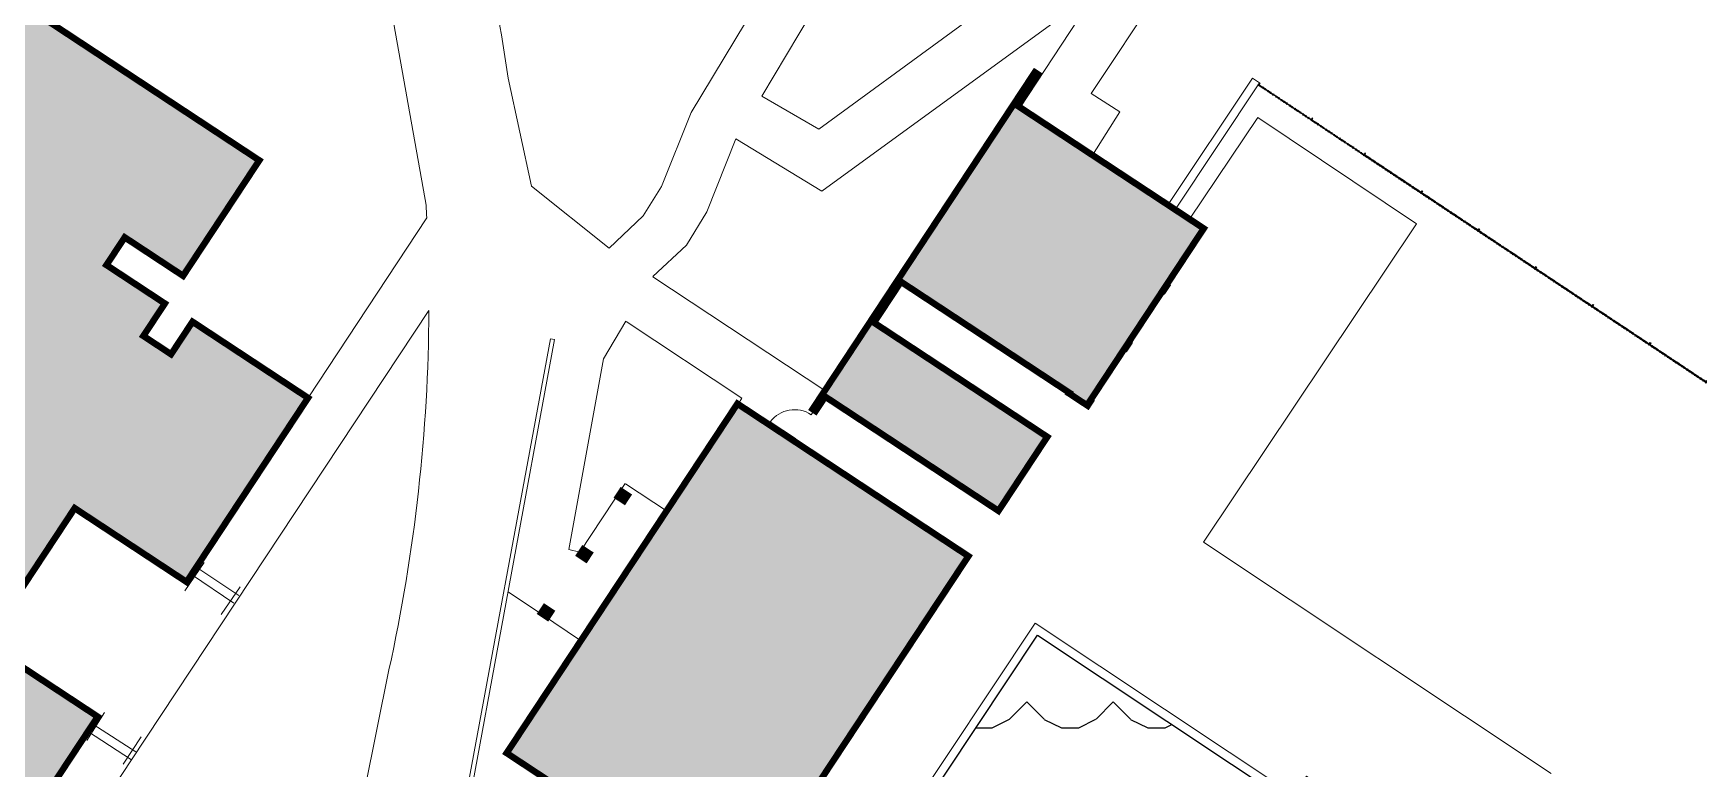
# Model space of a CAD drawing. Header units: feet. Extents: x 6763715 to 6770513, y 1886699 to 1891873.
# Drawn here: x 6766591.1 to 6766783.7, y 1888155.3 to 1888240.4 of the extents above; entities that cross this region are included whole.
import ezdxf

# ---------------------------------------------------------------- set-up
doc = ezdxf.new("R2010")
doc.units = ezdxf.units.FT
doc.header["$LTSCALE"] = 48
doc.header["$MEASUREMENT"] = 0
doc.layers.add('C-BLDG', color=7, linetype='Continuous')
doc.layers.add('L-SITE-POOL', color=150, linetype='Continuous')
for name, color, linetype, lineweight in [('C-BLDG-HTCH', 253, 'Continuous', 0), ('FENCE', 6, 'CLFN', 0), ('L-SITE-WALK', 6, 'Continuous', 0), ('L-SITE-WALL', 32, 'Continuous', 0)]:
    doc.layers.add(name, color=color, linetype=linetype, lineweight=lineweight)
doc.styles.get("Standard").update_dxf_attribs({"font": 'arial.ttf'})
doc.linetypes.add('CLFN', pattern='A,0.25,0.1,["X",Standard,S=0.12,R=0,X=0,Y=-0.09],0.1,0.25', length=0.7)

# ---------------------------------------------------------------- blocks, each defined once
blk = doc.blocks.new('A$C63C72EB0')
at = {"layer": 'FENCE', "lineweight": 25}
for p, q in [((1, 1.500005921998309), (5, 1.500005921998309)), ((1, 0.5000059219983086), (5, 0.5000059219983086)), ((5.5, 1.500005921998309), (9.5, 1.500005921998309)), ((5.5, 0.5000059219983086), (9.5, 0.5000059219983086)), ((10, 1.500005921998309), (14, 1.500005921998309)), ((10, 0.5000059219983086), (14, 0.5000059219983086)), ((14.5, 1.500005921998309), (18.5, 1.500005921998309)), ((14.5, 0.5000059219983086), (18.5, 0.5000059219983086)), ((19, 1.500005921998309), (23, 1.500005921998309)), ((19, 0.5000059219983086), (23, 0.5000059219983086)), ((23.5, 1.500005921998309), (27.5, 1.500005921998309)), ((23.5, 0.5000059219983086), (27.5, 0.5000059219983086)), ((28, 1.500005921998309), (32, 1.500005921998309)), ((28, 0.5000059219983086), (32, 0.5000059219983086)), ((32.5, 1.500005921998309), (36.5, 1.500005921998309)), ((32.5, 0.5000059219983086), (36.5, 0.5000059219983086)), ((37, 1.500005921998309), (41, 1.500005921998309)), ((37, 0.5000059219983086), (41, 0.5000059219983086)), ((41.5, 1.500005921998309), (45.5, 1.500005921998309)), ((41.5, 0.5000059219983086), (45.5, 0.5000059219983086)), ((46, 1.500005921998309), (50, 1.500005921998309)), ((46, 0.5000059219983086), (50, 0.5000059219983086)), ((50.5, 1.500005921998309), (54.5, 1.500005921998309)), ((50.5, 0.5000059219983086), (54.5, 0.5000059219983086)), ((55, 1.500005921998309), (59, 1.500005921998309)), ((55, 0.5000059219983086), (59, 0.5000059219983086)), ((59.5, 1.500005921998309), (63.5, 1.500005921998309)), ((59.5, 0.5000059219983086), (63.5, 0.5000059219983086)), ((64, 1.500005921998309), (68, 1.500005921998309)), ((64, 0.5000059219983086), (68, 0.5000059219983086)), ((68.5, 1.500005921998309), (72.5, 1.500005921998309)), ((68.5, 0.5000059219983086), (72.5, 0.5000059219983086)), ((73, 1.500005921998309), (77, 1.500005921998309)), ((73, 0.5000059219983086), (77, 0.5000059219983086)), ((77.5, 1.500005921998309), (81.5, 1.500005921998309)), ((77.5, 0.5000059219983086), (81.5, 0.5000059219983086)), ((82, 1.500005921998309), (86, 1.500005921998309)), ((82, 0.5000059219983086), (86, 0.5000059219983086)), ((86.5, 1.500005921998309), (90.5, 1.500005921998309)), ((86.5, 0.5000059219983086), (90.5, 0.5000059219983086)), ((91, 1.500005921998309), (95, 1.500005921998309)), ((91, 0.5000059219983086), (95, 0.5000059219983086))]:
    blk.add_line(p, q, dxfattribs=at)
for points in [[(0, 4.000005921998309), (0, 5.921998308622278e-06), (1, 5.921998308622278e-06), (1, 4.000005921998309), (0, 4.000005921998309)], [(5, 2.000005921998309), (5, 5.921998308622278e-06), (5.5, 5.921998308622278e-06), (5.5, 2.000005921998309), (5, 2.000005921998309)], [(9.5, 2.000005921998309), (9.5, 5.921998308622278e-06), (10, 5.921998308622278e-06), (10, 2.000005921998309), (9.5, 2.000005921998309)], [(14, 2.000005921998309), (14, 5.921998308622278e-06), (14.5, 5.921998308622278e-06), (14.5, 2.000005921998309), (14, 2.000005921998309)], [(18.5, 2.000005921998309), (18.5, 5.921998308622278e-06), (19, 5.921998308622278e-06), (19, 2.000005921998309), (18.5, 2.000005921998309)], [(23, 2.000005921998309), (23, 5.921998308622278e-06), (23.5, 5.921998308622278e-06), (23.5, 2.000005921998309), (23, 2.000005921998309)], [(27.5, 2.000005921998309), (27.5, 5.921998308622278e-06), (28, 5.921998308622278e-06), (28, 2.000005921998309), (27.5, 2.000005921998309)], [(32, 2.000005921998309), (32, 5.921998308622278e-06), (32.5, 5.921998308622278e-06), (32.5, 2.000005921998309), (32, 2.000005921998309)], [(36.5, 2.000005921998309), (36.5, 5.921998308622278e-06), (37, 5.921998308622278e-06), (37, 2.000005921998309), (36.5, 2.000005921998309)], [(41, 2.000005921998309), (41, 5.921998308622278e-06), (41.5, 5.921998308622278e-06), (41.5, 2.000005921998309), (41, 2.000005921998309)], [(45.5, 2.000005921998309), (45.5, 5.921998308622278e-06), (46, 5.921998308622278e-06), (46, 2.000005921998309), (45.5, 2.000005921998309)], [(50, 2.000005921998309), (50, 5.921998308622278e-06), (50.5, 5.921998308622278e-06), (50.5, 2.000005921998309), (50, 2.000005921998309)], [(54.5, 2.000005921998309), (54.5, 5.921998308622278e-06), (55, 5.921998308622278e-06), (55, 2.000005921998309), (54.5, 2.000005921998309)], [(59, 2.000005921998309), (59, 5.921998308622278e-06), (59.5, 5.921998308622278e-06), (59.5, 2.000005921998309), (59, 2.000005921998309)], [(63.5, 2.000005921998309), (63.5, 5.921998308622278e-06), (64, 5.921998308622278e-06), (64, 2.000005921998309), (63.5, 2.000005921998309)], [(68, 2.000005921998309), (68, 5.921998308622278e-06), (68.5, 5.921998308622278e-06), (68.5, 2.000005921998309), (68, 2.000005921998309)], [(72.5, 2.000005921998309), (72.5, 5.921998308622278e-06), (73, 5.921998308622278e-06), (73, 2.000005921998309), (72.5, 2.000005921998309)], [(77, 2.000005921998309), (77, 5.921998308622278e-06), (77.5, 5.921998308622278e-06), (77.5, 2.000005921998309), (77, 2.000005921998309)], [(81.5, 2.000005921998309), (81.5, 5.921998308622278e-06), (82, 5.921998308622278e-06), (82, 2.000005921998309), (81.5, 2.000005921998309)], [(86, 2.000005921998309), (86, 5.921998308622278e-06), (86.5, 5.921998308622278e-06), (86.5, 2.000005921998309), (86, 2.000005921998309)], [(90.5, 2.000005921998309), (90.5, 5.921998308622278e-06), (91, 5.921998308622278e-06), (91, 2.000005921998309), (90.5, 2.000005921998309)]]:
    blk.add_lwpolyline(points, dxfattribs=at)

msp = doc.modelspace()

# ---------------------------------------------------------------- hatches: boundary and pattern name
at = {"layer": 'C-BLDG-HTCH'}
h = msp.add_hatch(color=256, dxfattribs=at)
h.paths.add_polyline_path([(6766739.27329427, 1888592.640825545), (6766789.671046874, 1888559.215200129), (6766778.310568171, 1888542.086348003), (6766771.52592255, 1888546.586172127), (6766769.159174498, 1888543.017688918), (6766775.892449213, 1888538.551935845), (6766773.569732694, 1888535.049841537), (6766776.57903506, 1888533.053962584), (6766779.13072861, 1888536.901298833), (6766797.228696441, 1888524.898067294), (6766758.477211369, 1888466.470207431), (6766740.410533086, 1888478.452686603), (6766743.23010009, 1888482.703911185), (6766740.784083324, 1888484.326198609), (6766738.068180347, 1888480.231274289), (6766730.881661903, 1888484.997635111), (6766729.071641356, 1888482.268562229), (6766735.14820426, 1888478.238364354), (6766723.160557375, 1888460.163894407), (6766673.434706643, 1888493.143890026), (6766684.634937286, 1888510.031126874), (6766691.105728832, 1888505.739462203), (6766693.625698809, 1888509.538966982), (6766689.957841177, 1888511.971623777), (6766692.989007347, 1888516.541888681), (6766708.299488323, 1888519.197024908), (6766725.538284007, 1888507.763627634), (6766730.526660931, 1888515.284892621), (6766724.227777557, 1888519.46254153), (6766734.841611166, 1888535.465633583), (6766741.333123122, 1888531.160226379), (6766746.230176585, 1888538.543797691), (6766728.728086609, 1888550.151821331), (6766725.754014472, 1888565.519950338), (6766728.602060968, 1888569.814115092), (6766731.55055395, 1888567.858567137), (6766733.747272789, 1888571.170687436), (6766727.695559633, 1888575.184404051)])
h.paths.add_polyline_path([(6766682.506515428, 1888659.441791367), (6766643.883518335, 1888601.048471366), (6766661.430087851, 1888589.442672903), (6766664.118761957, 1888593.507624338), (6766667.176338905, 1888591.48525627), (6766663.996771549, 1888586.678133357), (6766670.817736873, 1888582.166553539), (6766668.858863564, 1888579.204973019), (6766662.174297454, 1888583.626334527), (6766650.545389364, 1888566.044826036), (6766700.837032096, 1888532.780507939), (6766712.65086584, 1888550.641601749), (6766706.166525056, 1888554.93052855), (6766708.060996071, 1888557.794740565), (6766711.827373617, 1888555.303551692), (6766714.696354688, 1888559.641105546), (6766711.37384347, 1888575.799384653), (6766693.975972862, 1888587.306829439), (6766698.58529053, 1888594.275562625), (6766705.460820442, 1888589.727892242), (6766716.175147936, 1888605.926665022), (6766709.175935028, 1888610.556142841), (6766714.586748444, 1888618.736641071), (6766732.597349708, 1888606.823918856), (6766747.423081443, 1888609.575147845), (6766750.263637347, 1888613.869726266), (6766746.750971654, 1888616.193102927), (6766749.150872626, 1888619.821464164), (6766756.472499271, 1888614.978732758), (6766767.791728605, 1888632.092044267), (6766716.419011222, 1888666.071415781), (6766704.640992546, 1888648.264470037), (6766711.791795524, 1888643.534726243), (6766709.463200562, 1888640.014171104), (6766702.198049613, 1888644.819547883), (6766700.070375537, 1888641.602760928), (6766696.530464299, 1888643.944158563), (6766699.393287126, 1888648.272401889)])
h.paths.add_polyline_path([(6766426.858042021, 1888496.297882834), (6766388.141373709, 1888437.748352795), (6766405.210150261, 1888426.461393531), (6766408.05400675, 1888430.762033754), (6766411.305323079, 1888428.612056874), (6766408.375484907, 1888424.181390306), (6766415.762465829, 1888419.296649299), (6766413.788179846, 1888416.311022649), (6766406.729834874, 1888420.978448686), (6766395.148587161, 1888403.464632532), (6766446.130752903, 1888369.751986165), (6766457.754867205, 1888387.330627593), (6766451.083031193, 1888391.742469358), (6766453.42329845, 1888395.281553534), (6766456.625854896, 1888393.163819785), (6766459.586755813, 1888397.641461192), (6766456.337001244, 1888412.495336518), (6766438.616495808, 1888424.213260316), (6766443.549881073, 1888431.673803832), (6766450.410743829, 1888427.136965578), (6766460.97847628, 1888443.11808677), (6766454.032119321, 1888447.711459222), (6766459.460396253, 1888455.920405832), (6766477.436350847, 1888444.033562825), (6766492.663823803, 1888447.080291018), (6766495.33565481, 1888451.120784596), (6766491.762654806, 1888453.483479155), (6766493.817703929, 1888456.591240382), (6766500.538017973, 1888452.147341862), (6766512.34509185, 1888470.002665078), (6766461.767849196, 1888503.447550575), (6766449.697114736, 1888485.19350495), (6766456.178702662, 1888480.907467305), (6766454.156020917, 1888477.848653856), (6766447.524207462, 1888482.234030163), (6766445.491896266, 1888479.160654518), (6766442.00495416, 1888481.466442128), (6766444.220411304, 1888484.81678141)])
h.paths.add_polyline_path([(6766417.542850256, 1888330.310393091), (6766468.385378961, 1888296.720085776), (6766479.939476443, 1888314.208450126), (6766473.444671268, 1888318.499395272), (6766475.874548063, 1888322.177274116), (6766484.458776117, 1888316.505902809), (6766503.032213502, 1888304.234926415), (6766541.08641828, 1888361.834042158), (6766523.815921244, 1888373.244200497), (6766521.46857707, 1888369.691243618), (6766518.537245529, 1888371.627896454), (6766521.197537625, 1888375.654533543), (6766513.825578457, 1888380.52499102), (6766515.24637894, 1888382.675524759), (6766522.545999905, 1888377.85285921), (6766535.392451198, 1888397.297339502), (6766483.820287267, 1888431.369697415), (6766471.790899536, 1888413.161930356), (6766479.22752252, 1888408.248751216), (6766477.315282063, 1888405.354370423), (6766473.189020064, 1888408.080482052), (6766470.300941685, 1888403.709066025), (6766473.375633196, 1888388.00445549), (6766490.815677335, 1888376.482281887), (6766485.830763357, 1888368.937080541), (6766479.133581758, 1888373.361730411), (6766468.349882632, 1888357.039446508), (6766475.421261648, 1888352.367574349), (6766470.496251896, 1888344.913044461), (6766452.76671283, 1888356.626479667), (6766437.140909039, 1888353.334564162), (6766434.406534761, 1888349.195795752), (6766438.135007709, 1888346.732492777), (6766435.3288047, 1888342.485003887), (6766428.546636373, 1888346.96580223)])
h.paths.add_polyline_path([(6766688.596668099, 1888326.29142069), (6766747.022085769, 1888287.410680816), (6766760.66425623, 1888307.910535236), (6766780.982517664, 1888294.389210632), (6766815.275965899, 1888345.921384218), (6766798.42972046, 1888357.132163924), (6766793.791684026, 1888350.162666509), (6766790.31221183, 1888352.478173333), (6766792.602766355, 1888355.920150139), (6766787.774436789, 1888359.133289785), (6766772.399232982, 1888355.991220382), (6766760.610190863, 1888338.276029988), (6766753.789817432, 1888342.814827927), (6766758.391186353, 1888349.729225699), (6766741.703260084, 1888360.834647728), (6766737.118964621, 1888353.945905952), (6766729.899672628, 1888358.750174799), (6766741.622212269, 1888376.36543307), (6766738.593534124, 1888391.684597495), (6766734.385522203, 1888394.484930354), (6766732.000437458, 1888390.900904621), (6766728.789054925, 1888393.038004088), (6766733.671160994, 1888400.374260736), (6766715.753033351, 1888412.298352814), (6766681.879034226, 1888361.396478171), (6766699.666332971, 1888349.559449644), (6766704.548153693, 1888356.895277501), (6766707.257469614, 1888355.092291545), (6766702.548682151, 1888348.016477785), (6766706.04077986, 1888345.692568981), (6766703.632993915, 1888342.07443054), (6766700.491242272, 1888344.165192287)])
h.paths.add_polyline_path([(6766823.43878538, 1888441.097102734), (6766882.406807646, 1888402.337334022), (6766870.724331159, 1888384.563942786), (6766866.305410149, 1888387.468506134), (6766864.253071372, 1888384.346135633), (6766867.944912417, 1888381.919483024), (6766863.432322038, 1888375.054154908), (6766866.304700563, 1888373.166136231), (6766870.578773061, 1888379.668589945), (6766888.610941932, 1888367.816018532), (6766855.28126123, 1888317.109179482), (6766838.020633088, 1888328.454616024), (6766842.346504038, 1888335.035874451), (6766839.51272917, 1888336.898518883), (6766837.065602176, 1888333.17552868), (6766831.464344244, 1888336.857243846), (6766828.893881802, 1888352.291870737), (6766840.390513834, 1888369.782523443), (6766832.642093718, 1888374.875571507), (6766828.241499996, 1888368.180631957), (6766812.219649989, 1888378.711817789), (6766816.902860278, 1888385.836722241), (6766809.370620655, 1888390.787674542), (6766797.740992593, 1888373.094685413), (6766782.700152012, 1888369.840285685), (6766777.846207688, 1888373.030790505), (6766780.287209869, 1888376.744462584), (6766777.915081525, 1888378.303666069), (6766773.228371343, 1888371.173436976), (6766754.960054562, 1888383.181228757), (6766788.368482918, 1888434.007872271), (6766806.317587363, 1888422.209899229), (6766801.722224453, 1888415.218643311), (6766805.069028647, 1888413.018783937), (6766809.689765804, 1888420.048643517), (6766813.093809905, 1888417.811160265), (6766815.061451208, 1888420.804674414), (6766811.597238639, 1888423.081706485)])
h.paths.add_polyline_path([(6766458.567994799, 1888248.319456843), (6766420.446158171, 1888190.90820432), (6766437.577624229, 1888179.532682598), (6766440.330244536, 1888183.678111922), (6766444.006092194, 1888181.237300101), (6766441.612054089, 1888177.631893375), (6766448.549356298, 1888173.025432277), (6766445.796328273, 1888168.879388926), (6766439.018672533, 1888173.379842644), (6766427.431429604, 1888155.929525746), (6766477.957424665, 1888122.379591813), (6766489.765505435, 1888140.162489143), (6766482.815480633, 1888144.777398216), (6766484.806136183, 1888147.775313287), (6766488.390101159, 1888145.395512789), (6766491.739591954, 1888150.439825414), (6766488.448848639, 1888164.431153715), (6766470.71021022, 1888176.209845976), (6766475.803391983, 1888183.880146523), (6766482.017937787, 1888179.753605308), (6766492.803112553, 1888195.996012462), (6766486.645646501, 1888200.084651962), (6766491.875855038, 1888207.961313989), (6766509.14989767, 1888196.49111952), (6766531.360279685, 1888201.720692033), (6766545.055927902, 1888222.346254386), (6766492.073440349, 1888257.527332067), (6766480.072491379, 1888239.453976403), (6766488.812447825, 1888233.650528872), (6766486.686265913, 1888230.448511932), (6766479.39020125, 1888235.293196082), (6766476.429773858, 1888230.834810556), (6766473.734278322, 1888232.624655508), (6766476.326060966, 1888236.527864299)])
h.paths.add_polyline_path([(6766566.627844334, 1888259.054262434), (6766617.272447629, 1888225.654133672), (6766608.46362246, 1888212.297315221), (6766601.715646474, 1888216.747607101), (6766599.605198775, 1888213.547536015), (6766606.353174763, 1888209.097244133), (6766603.875692685, 1888205.340638943), (6766607.075763774, 1888203.230191247), (6766609.553245852, 1888206.986796436), (6766622.910064304, 1888198.177971269), (6766608.870999193, 1888176.890541859), (6766595.931581317, 1888185.42409124), (6766585.654618622, 1888169.841136381), (6766598.594036498, 1888161.307587), (6766584.554971384, 1888140.020157591), (6766571.198152935, 1888148.828982759), (6766573.675635014, 1888152.585587948), (6766570.475563926, 1888154.696035646), (6766567.998081845, 1888150.939430457), (6766561.25010586, 1888155.389722337), (6766559.139658161, 1888152.18965125), (6766565.887634153, 1888147.739359369), (6766557.078808982, 1888134.382540916), (6766506.434205685, 1888167.782669677), (6766515.243030852, 1888181.13948813), (6766521.991006841, 1888176.689196249), (6766524.101454537, 1888179.889267336), (6766520.553549637, 1888182.229111522), (6766523.306307504, 1888186.403117288), (6766538.545187492, 1888189.529862672), (6766556.35427876, 1888177.784762446), (6766561.309242916, 1888185.297972826), (6766557.552637726, 1888187.775454905), (6766568.380151996, 1888204.193210919), (6766572.136757186, 1888201.715728839), (6766577.091721342, 1888209.228939218), (6766559.282630072, 1888220.974039442), (6766556.155884688, 1888236.21291943), (6766558.908642554, 1888240.386925199), (6766562.456547456, 1888238.047081013), (6766564.566995151, 1888241.2471521), (6766557.819019163, 1888245.697443982)])
h = msp.add_hatch(color=256, dxfattribs=at)
h.paths.add_polyline_path([(6766672.550089236, 1888197.504337306), (6766699.255254284, 1888179.873847811), (6766672.579956377, 1888139.468376736), (6766645.874791332, 1888157.098866232)])
h.paths.add_polyline_path([(6766650.281584166, 1888173.917313813), (6766650.981377718, 1888173.455316937), (6766650.56816312, 1888172.829414631), (6766649.868369568, 1888173.291411508)], flags=17)
h.paths.add_polyline_path([(6766654.72364109, 1888180.645763601), (6766655.423434639, 1888180.183766725), (6766655.010220044, 1888179.557864418), (6766654.310426493, 1888180.019861295)], flags=17)
h.paths.add_polyline_path([(6766659.157089377, 1888187.361173756), (6766659.856882927, 1888186.899176879), (6766659.443668329, 1888186.273274575), (6766658.743874778, 1888186.735271449)], flags=17)
h.paths.add_polyline_path([(6766706.932702491, 1888235.843274415), (6766681.244137959, 1888196.883353598), (6766681.591994395, 1888196.653991416), (6766682.692932876, 1888198.323702308), (6766702.729463579, 1888185.112440547), (6766708.37177329, 1888193.669708869), (6766688.335242586, 1888206.88097063), (6766691.454568279, 1888211.611818157), (6766710.934528686, 1888198.76753589), (6766710.888656249, 1888198.697964602), (6766713.045366151, 1888197.275919066), (6766713.366473209, 1888197.762918076), (6766713.296901923, 1888197.808790514), (6766717.379548784, 1888204.000635072), (6766717.449120073, 1888203.954762635), (6766717.770227227, 1888204.441761782), (6766717.700655934, 1888204.487634222), (6766721.783302797, 1888210.679478781), (6766721.852874183, 1888210.63360648), (6766722.17398026, 1888211.120606138), (6766722.104409945, 1888211.166477931), (6766726.462291243, 1888217.775749932), (6766704.89519223, 1888231.996205314), (6766707.280558929, 1888235.613912232)])
at = {"layer": 'L-SITE-POOL'}
h = msp.add_hatch(dxfattribs=at)
h.set_pattern_fill('SITEWORK_WATER', color=256, scale=10, angle=6.361109362927034e-15, style=0, pattern_type=2)
h.set_pattern_definition([(0, (-8.731149137020111e-11, 0), (0, 9.999999999999996), [1.999999999999999, -7.999999999999997]), (44.99999999999999, (4.000000000145519, 1.000000000465661), (8.881784197001252e-16, 10.00000000019024), [2.828427125, -11.3137085]), (135, (8.00000000014552, 1), (-10.00000000019024, 8.881784197001252e-16), [2.828427124999999, -11.3137085]), (26.5650512, (2.000000000145519, 0), (9.999999997764869, 8.472780699264604e-09), [2.236, -20.12467977000001]), (333.4349488, (8.00000000014552, 1), (9.99999999776487, -8.472786916513542e-09), [2.235999999999994, -20.12467976999995])])
h.paths.add_polyline_path([(6766742.443137037, 1888150.481149696), (6766738.608111048, 1888153.031646395), (6766737.145506632, 1888150.832417532), (6766707.236165347, 1888170.723569761), (6766693.124651191, 1888149.504948478), (6766726.868947467, 1888127.063192802)])

# ---------------------------------------------------------------- linework, layer by layer
at = {"layer": 'C-BLDG', "const_width": 0.75}
msp.add_lwpolyline([(6766566.627844334, 1888259.054262434), (6766617.272447629, 1888225.654133672), (6766608.46362246, 1888212.297315221), (6766601.715646474, 1888216.747607101), (6766599.605198775, 1888213.547536015), (6766606.353174763, 1888209.097244133), (6766603.875692685, 1888205.340638943), (6766607.075763774, 1888203.230191247), (6766609.553245852, 1888206.986796436), (6766622.910064304, 1888198.177971269), (6766608.870999193, 1888176.890541859), (6766595.931581317, 1888185.42409124), (6766585.654618622, 1888169.841136381), (6766598.594036498, 1888161.307587), (6766584.554971384, 1888140.020157591)], dxfattribs=at)
for points in [[(6766706.932702491, 1888235.843274415), (6766681.244137959, 1888196.883353598), (6766681.591994395, 1888196.653991416), (6766682.692932876, 1888198.323702308), (6766702.729463579, 1888185.112440547), (6766708.37177329, 1888193.669708869), (6766688.335242586, 1888206.88097063), (6766691.454568279, 1888211.611818157), (6766710.934528686, 1888198.76753589), (6766710.888656249, 1888198.697964602), (6766713.045366151, 1888197.275919066), (6766713.366473209, 1888197.762918076), (6766713.296901923, 1888197.808790514), (6766717.379548784, 1888204.000635072), (6766717.449120073, 1888203.954762635), (6766717.770227227, 1888204.441761782), (6766717.700655934, 1888204.487634222), (6766721.783302797, 1888210.679478781), (6766721.852874183, 1888210.63360648), (6766722.17398026, 1888211.120606138), (6766722.104409945, 1888211.166477931), (6766726.462291243, 1888217.775749932), (6766704.89519223, 1888231.996205314), (6766707.280558929, 1888235.613912232)], [(6766672.550089236, 1888197.504337306), (6766699.255254284, 1888179.873847811), (6766672.579956377, 1888139.468376736), (6766645.874791332, 1888157.098866232)], [(6766659.157089377, 1888187.361173756), (6766659.856882927, 1888186.899176879), (6766659.443668329, 1888186.273274575), (6766658.743874778, 1888186.735271449)], [(6766654.72364109, 1888180.645763601), (6766655.423434639, 1888180.183766725), (6766655.010220044, 1888179.557864418), (6766654.310426493, 1888180.019861295)], [(6766650.281584166, 1888173.917313813), (6766650.981377718, 1888173.455316937), (6766650.56816312, 1888172.829414631), (6766649.868369568, 1888173.291411508)]]:
    msp.add_lwpolyline(points, close=True, dxfattribs=at)
at = {"layer": 'FENCE'}
for p, q in [((6766733.227073392, 1888234.059482928), (6766732.822928284, 1888234.328260968)), ((6766733.273220879, 1888234.128872079), (6766732.869075769, 1888234.397650118)), ((6766733.539324569, 1888233.851819252), (6766733.261767969, 1888234.036409186)), ((6766733.585472055, 1888233.921208403), (6766733.307915453, 1888234.105798336)), ((6766733.851575745, 1888233.644155574), (6766733.574019145, 1888233.82874551)), ((6766733.89772323, 1888233.713544726), (6766733.62016663, 1888233.898134661)), ((6766734.163826925, 1888233.436491899), (6766733.88627032, 1888233.621081834)), ((6766734.209974406, 1888233.50588105), (6766733.932417804, 1888233.690470985)), ((6766734.476078101, 1888233.228828223), (6766734.1985215, 1888233.413418156)), ((6766734.522225586, 1888233.298217373), (6766734.244668984, 1888233.482807308)), ((6766734.788329278, 1888233.021164546), (6766734.510772676, 1888233.205754481)), ((6766734.834476762, 1888233.090553696), (6766734.556920161, 1888233.275143631)), ((6766735.100580456, 1888232.813500869), (6766734.823023853, 1888232.998090805)), ((6766735.146727939, 1888232.88289002), (6766734.869171336, 1888233.067479955)), ((6766735.412831631, 1888232.605837194), (6766735.13527503, 1888232.790427128)), ((6766735.458979117, 1888232.675226343), (6766735.181422513, 1888232.859816278)), ((6766735.725082808, 1888232.398173517), (6766735.447526206, 1888232.582763452)), ((6766735.771230293, 1888232.467562667), (6766735.493673691, 1888232.652152602)), ((6766736.037333985, 1888232.19050984), (6766735.759777383, 1888232.375099776)), ((6766736.08348147, 1888232.259898991), (6766735.805924867, 1888232.444488926)), ((6766736.349585164, 1888231.982846164), (6766736.07202856, 1888232.167436099)), ((6766736.395732647, 1888232.052235315), (6766736.118176045, 1888232.236825249)), ((6766736.661836339, 1888231.775182488), (6766736.384279739, 1888231.959772421)), ((6766736.707983823, 1888231.844571638), (6766736.430427222, 1888232.029161572)), ((6766736.974087516, 1888231.567518811), (6766736.696530914, 1888231.752108747)), ((6766737.020235, 1888231.636907962), (6766736.742678398, 1888231.821497896)), ((6766737.286338695, 1888231.359855135), (6766737.008782092, 1888231.544445069)), ((6766737.332486177, 1888231.429244286), (6766737.054929574, 1888231.61383422)), ((6766737.598589871, 1888231.152191459), (6766737.321033267, 1888231.336781393)), ((6766737.644737355, 1888231.221580608), (6766737.367180752, 1888231.406170543)), ((6766737.910841045, 1888230.944527782), (6766737.633284444, 1888231.129117717)), ((6766737.956988533, 1888231.013916932), (6766737.67943193, 1888231.198506867)), ((6766738.223092223, 1888230.736864106), (6766737.945535621, 1888230.921454041)), ((6766738.269239709, 1888230.806253257), (6766737.991683107, 1888230.99084319)), ((6766738.535343402, 1888230.52920043), (6766738.257786799, 1888230.713790363)), ((6766738.581490886, 1888230.59858958), (6766738.303934282, 1888230.783179515)), ((6766738.847594579, 1888230.321536752), (6766738.570037974, 1888230.506126687)), ((6766738.89374206, 1888230.390925903), (6766738.616185458, 1888230.575515839)), ((6766739.321128836, 1888230.006611229), (6766738.916983728, 1888230.27538927)), ((6766739.36727632, 1888230.076000381), (6766738.963131213, 1888230.34477842)), ((6766739.633380013, 1888229.798947553), (6766739.355823413, 1888229.983537489)), ((6766739.679527496, 1888229.868336704), (6766739.401970894, 1888230.05292664)), ((6766739.945631189, 1888229.591283877), (6766739.668074587, 1888229.775873812)), ((6766739.991778674, 1888229.660673028), (6766739.714222074, 1888229.845262962)), ((6766740.257882368, 1888229.3836202), (6766739.980325764, 1888229.568210135)), ((6766740.30402985, 1888229.453009351), (6766740.026473248, 1888229.637599287)), ((6766740.570133545, 1888229.175956524), (6766740.292576943, 1888229.360546459)), ((6766740.616281029, 1888229.245345675), (6766740.338724425, 1888229.42993561)), ((6766740.882384722, 1888228.968292848), (6766740.604828117, 1888229.152882782)), ((6766740.928532206, 1888229.037681998), (6766740.650975602, 1888229.222271933)), ((6766741.1946359, 1888228.760629171), (6766740.917079297, 1888228.945219106)), ((6766741.240783382, 1888228.830018322), (6766740.96322678, 1888229.014608257)), ((6766741.506887075, 1888228.552965495), (6766741.229330475, 1888228.73755543)), ((6766741.55303456, 1888228.622354645), (6766741.275477958, 1888228.806944581)), ((6766741.819138253, 1888228.345301819), (6766741.54158165, 1888228.529891754)), ((6766741.865285737, 1888228.41469097), (6766741.587729135, 1888228.599280904)), ((6766742.131389429, 1888228.137638142), (6766741.853832827, 1888228.322228077)), ((6766742.177536913, 1888228.207027293), (6766741.899980311, 1888228.391617228)), ((6766742.443640606, 1888227.929974466), (6766742.166084004, 1888228.114564401)), ((6766742.48978809, 1888227.999363616), (6766742.212231489, 1888228.183953552)), ((6766742.755891781, 1888227.72231079), (6766742.478335181, 1888227.906900724)), ((6766742.802039267, 1888227.791699941), (6766742.524482665, 1888227.976289875)), ((6766743.068142962, 1888227.514647113), (6766742.790586357, 1888227.699237048)), ((6766743.114290444, 1888227.584036263), (6766742.836733842, 1888227.768626198)), ((6766743.380394139, 1888227.306983436), (6766743.102837536, 1888227.491573371)), ((6766743.426541623, 1888227.376372586), (6766743.148985019, 1888227.560962522)), ((6766743.692645313, 1888227.099319761), (6766743.415088714, 1888227.283909695)), ((6766743.738792798, 1888227.168708911), (6766743.461236196, 1888227.353298845)), ((6766744.004896492, 1888226.891656084), (6766743.72733989, 1888227.076246018)), ((6766744.051043976, 1888226.961045235), (6766743.773487372, 1888227.145635169)), ((6766744.317147667, 1888226.683992407), (6766744.039591065, 1888226.868582343)), ((6766744.363295151, 1888226.753381558), (6766744.085738549, 1888226.937971494)), ((6766744.629398843, 1888226.47632873), (6766744.351842241, 1888226.660918666)), ((6766744.675546328, 1888226.545717881), (6766744.397989726, 1888226.730307817)), ((6766744.94165002, 1888226.268665055), (6766744.664093418, 1888226.453254989)), ((6766744.987797506, 1888226.338054205), (6766744.710240904, 1888226.52264414))]:
    msp.add_line(p, q, dxfattribs=at)
for points in [[(6766732.984444478, 1888234.571122994), (6766732.799854541, 1888234.293566393), (6766732.730465394, 1888234.339713876), (6766732.915055328, 1888234.617270477), (6766732.984444478, 1888234.571122994)], [(6766733.330989193, 1888234.140492913), (6766733.238694226, 1888234.001714611), (6766733.203999651, 1888234.024788353), (6766733.296294618, 1888234.163566654), (6766733.330989193, 1888234.140492913)], [(6766733.64324037, 1888233.932829236), (6766733.550945403, 1888233.794050936), (6766733.516250828, 1888233.817124677), (6766733.608545795, 1888233.955902976), (6766733.64324037, 1888233.932829236)], [(6766733.955491547, 1888233.725165559), (6766733.86319658, 1888233.586387258), (6766733.828502004, 1888233.609461), (6766733.920796973, 1888233.748239302), (6766733.955491547, 1888233.725165559)], [(6766734.267742725, 1888233.517501883), (6766734.175447758, 1888233.378723582), (6766734.140753182, 1888233.401797324), (6766734.233048149, 1888233.540575625), (6766734.267742725, 1888233.517501883)], [(6766734.579993901, 1888233.309838206), (6766734.487698933, 1888233.171059906), (6766734.45300436, 1888233.194133647), (6766734.545299326, 1888233.332911947), (6766734.579993901, 1888233.309838206)], [(6766734.892245078, 1888233.10217453), (6766734.799950112, 1888232.963396229), (6766734.765255537, 1888232.986469971), (6766734.857550503, 1888233.125248272), (6766734.892245078, 1888233.10217453)], [(6766735.204496254, 1888232.894510854), (6766735.112201288, 1888232.755732554), (6766735.077506715, 1888232.778806294), (6766735.16980168, 1888232.917584595), (6766735.204496254, 1888232.894510854)], [(6766735.516747432, 1888232.686847178), (6766735.424452466, 1888232.548068878), (6766735.38975789, 1888232.571142619), (6766735.482052857, 1888232.709920919), (6766735.516747432, 1888232.686847178)], [(6766735.828998609, 1888232.479183501), (6766735.736703643, 1888232.3404052), (6766735.702009067, 1888232.363478942), (6766735.794304034, 1888232.502257243), (6766735.828998609, 1888232.479183501)], [(6766736.141249785, 1888232.271519824), (6766736.048954818, 1888232.132741525), (6766736.014260244, 1888232.155815265), (6766736.10655521, 1888232.294593566), (6766736.141249785, 1888232.271519824)], [(6766736.453500964, 1888232.063856148), (6766736.361205996, 1888231.925077847), (6766736.326511421, 1888231.94815159), (6766736.418806389, 1888232.086929889), (6766736.453500964, 1888232.063856148)], [(6766736.765752141, 1888231.856192471), (6766736.673457173, 1888231.71741417), (6766736.638762598, 1888231.740487912), (6766736.731057564, 1888231.879266213), (6766736.765752141, 1888231.856192471)], [(6766737.078003314, 1888231.648528796), (6766736.98570835, 1888231.509750495), (6766736.951013775, 1888231.532824236), (6766737.04330874, 1888231.671602537), (6766737.078003314, 1888231.648528796)], [(6766737.390254492, 1888231.440865119), (6766737.297959526, 1888231.302086818), (6766737.263264951, 1888231.32516056), (6766737.355559917, 1888231.46393886), (6766737.390254492, 1888231.440865119)], [(6766737.702505669, 1888231.233201443), (6766737.610210704, 1888231.094423142), (6766737.575516129, 1888231.117496883), (6766737.667811094, 1888231.256275184), (6766737.702505669, 1888231.233201443)], [(6766738.014756847, 1888231.025537767), (6766737.922461879, 1888230.886759466), (6766737.887767306, 1888230.909833207), (6766737.980062273, 1888231.048611508), (6766738.014756847, 1888231.025537767)], [(6766738.327008024, 1888230.817874089), (6766738.234713057, 1888230.679095788), (6766738.200018482, 1888230.702169531), (6766738.29231345, 1888230.840947831), (6766738.327008024, 1888230.817874089)], [(6766738.639259201, 1888230.610210414), (6766738.546964233, 1888230.471432113), (6766738.512269661, 1888230.494505854), (6766738.604564627, 1888230.633284154), (6766738.639259201, 1888230.610210414)], [(6766739.078499921, 1888230.518251296), (6766738.893909985, 1888230.240694694), (6766738.824520838, 1888230.286842177), (6766739.009110772, 1888230.564398779), (6766739.078499921, 1888230.518251296)], [(6766739.425044635, 1888230.087621214), (6766739.33274967, 1888229.948842913), (6766739.298055095, 1888229.971916656), (6766739.390350061, 1888230.110694956), (6766739.425044635, 1888230.087621214)], [(6766739.737295814, 1888229.879957539), (6766739.645000847, 1888229.741179237), (6766739.610306272, 1888229.764252978), (6766739.702601239, 1888229.90303128), (6766739.737295814, 1888229.879957539)], [(6766740.049546989, 1888229.672293862), (6766739.957252024, 1888229.533515561), (6766739.922557448, 1888229.556589303), (6766740.014852416, 1888229.695367603), (6766740.049546989, 1888229.672293862)], [(6766740.361798168, 1888229.464630184), (6766740.2695032, 1888229.325851884), (6766740.234808626, 1888229.348925625), (6766740.327103593, 1888229.487703927), (6766740.361798168, 1888229.464630184)], [(6766740.674049345, 1888229.256966509), (6766740.581754376, 1888229.118188208), (6766740.547059802, 1888229.141261949), (6766740.63935477, 1888229.28004025), (6766740.674049345, 1888229.256966509)], [(6766740.986300522, 1888229.049302833), (6766740.894005557, 1888228.910524531), (6766740.859310979, 1888228.933598273), (6766740.951605947, 1888229.072376573), (6766740.986300522, 1888229.049302833)], [(6766741.298551698, 1888228.841639156), (6766741.20625673, 1888228.702860855), (6766741.171562156, 1888228.725934596), (6766741.263857123, 1888228.864712898), (6766741.298551698, 1888228.841639156)], [(6766741.610802875, 1888228.63397548), (6766741.518507907, 1888228.495197179), (6766741.483813332, 1888228.51827092), (6766741.576108301, 1888228.65704922), (6766741.610802875, 1888228.63397548)], [(6766741.923054052, 1888228.426311804), (6766741.830759087, 1888228.287533502), (6766741.796064511, 1888228.310607244), (6766741.888359477, 1888228.449385545), (6766741.923054052, 1888228.426311804)], [(6766742.235305231, 1888228.218648126), (6766742.143010263, 1888228.079869826), (6766742.108315689, 1888228.102943567), (6766742.200610656, 1888228.241721867), (6766742.235305231, 1888228.218648126)], [(6766742.547556405, 1888228.010984451), (6766742.45526144, 1888227.87220615), (6766742.420566865, 1888227.89527989), (6766742.51286183, 1888228.034058192), (6766742.547556405, 1888228.010984451)], [(6766742.859807583, 1888227.803320774), (6766742.767512616, 1888227.664542473), (6766742.732818042, 1888227.687616215), (6766742.825113008, 1888227.826394515), (6766742.859807583, 1888227.803320774)], [(6766743.172058759, 1888227.595657098), (6766743.079763793, 1888227.456878797), (6766743.045069219, 1888227.479952538), (6766743.137364184, 1888227.618730839), (6766743.172058759, 1888227.595657098)], [(6766743.484309936, 1888227.387993421), (6766743.39201497, 1888227.249215121), (6766743.357320395, 1888227.272288862), (6766743.449615363, 1888227.411067163), (6766743.484309936, 1888227.387993421)], [(6766743.796561114, 1888227.180329744), (6766743.704266148, 1888227.041551444), (6766743.669571573, 1888227.064625185), (6766743.76186654, 1888227.203403485), (6766743.796561114, 1888227.180329744)], [(6766744.108812289, 1888226.972666068), (6766744.016517323, 1888226.833887767), (6766743.98182275, 1888226.856961509), (6766744.074117717, 1888226.995739809), (6766744.108812289, 1888226.972666068)], [(6766744.421063469, 1888226.765002391), (6766744.328768501, 1888226.62622409), (6766744.294073926, 1888226.649297833), (6766744.386368894, 1888226.788076133), (6766744.421063469, 1888226.765002391)], [(6766744.733314643, 1888226.557338716), (6766744.641019678, 1888226.418560414), (6766744.606325102, 1888226.441634156), (6766744.69862007, 1888226.580412457), (6766744.733314643, 1888226.557338716)], [(6766745.172555366, 1888226.465379598), (6766744.987965431, 1888226.187822996), (6766744.91857628, 1888226.233970479), (6766745.103166212, 1888226.511527081), (6766745.172555366, 1888226.465379598)], [(6766758.356434182, 1888217.697397452), (6766758.171844249, 1888217.41984085), (6766758.102455098, 1888217.465988333), (6766758.287045032, 1888217.743544935), (6766758.356434182, 1888217.697397452)], [(6766681.083316506, 1888196.236412283), (6766681.429357843, 1888196.761227249)], [(6766679.189197582, 1888193.392835168), (6766679.064331246, 1888193.203698268)]]:
    msp.add_lwpolyline(points, dxfattribs=at)
msp.add_lwpolyline([(6766676.27692535, 1888195.329651419), (6766676.33625783, 1888195.41886604), (6766679.250602153, 1888193.480671737), (6766679.191269675, 1888193.391457116)], close=True, dxfattribs=at)
msp.add_arc((6766679.146367865, 1888193.292645931), 3.523851638081775, 56.6557575018381, 142.8876726738215, dxfattribs=at)
at = {"layer": 'L-SITE-POOL'}
msp.add_lwpolyline([(6766707.236165347, 1888170.723569761), (6766737.145506632, 1888150.832417532), (6766738.608111048, 1888153.031646395), (6766742.443137037, 1888150.481149696), (6766726.868947467, 1888127.063192802), (6766693.124651191, 1888149.504948478)], close=True, dxfattribs=at)
at = {"layer": 'L-SITE-WALK', "lineweight": 0}
for p, q in [((6766732.707209231, 1888230.604503325), (6766751.077046787, 1888218.297306921)), ((6766751.077046787, 1888218.297306921), (6766726.422901291, 1888181.498296569)), ((6766726.422901291, 1888181.498296569), (6766766.645357076, 1888154.748219518)), ((6766610.894177726, 1888179.123147554), (6766608.661959321, 1888175.847121575)), ((6766609.938339474, 1888178.628149435), (6766614.9258509, 1888175.312610134)), ((6766609.453272551, 1888177.745577974), (6766614.332554367, 1888174.421589809)), ((6766615.068467692, 1888176.337285468), (6766612.861479502, 1888173.118309264)), ((6766597.338519724, 1888158.568708177), (6766599.393400194, 1888161.78926183)), ((6766597.417127416, 1888159.642240074), (6766602.489517385, 1888156.329079014)), ((6766598.037376495, 1888160.435658868), (6766603.014186182, 1888157.259552179)), ((6766601.543066878, 1888155.828725051), (6766603.632875906, 1888158.958342157))]:
    msp.add_line(p, q, dxfattribs=at)
msp.add_lwpolyline([(6766636.8160361, 1888274.804712222), (6766662.364623087, 1888273.296630965), (6766679.900456508, 1888252.222262192), (6766667.2180626, 1888231.185623797), (6766663.786263169, 1888222.617104717), (6766661.654459622, 1888219.234734318), (6766657.71005343, 1888215.502474319), (6766648.755426455, 1888222.668467209), (6766646.05624743, 1888235.170450115, 0.03206544765529629), (6766639.293920064, 1888266.80630601, 0.05433632288488247)], format="xyb", close=True, dxfattribs=at)
for points in [[(6766688.201989313, 1888254.648961193), (6766675.384907138, 1888233.09168185), (6766681.949922253, 1888229.254074258), (6766712.54796866, 1888251.646148695), (6766721.185948821, 1888245.05446376), (6766713.447925792, 1888233.377182577), (6766716.76205291, 1888231.266764301), (6766713.610835947, 1888226.249469393)], [(6766662.784141595, 1888212.228219418), (6766666.665046261, 1888215.857191869), (6766669.005094399, 1888219.716471144), (6766672.364452337, 1888228.12390484), (6766682.312363217, 1888222.076710295), (6766712.132535094, 1888243.780021547), (6766712.873130722, 1888243.353461548), (6766705.226819769, 1888231.777543795)], [(6766732.707209231, 1888230.604503325), (6766724.832374101, 1888218.850450057)], [(6766662.771975713, 1888212.189720484), (6766682.660679312, 1888199.031715722)], [(6766654.337846164, 1888180.32381737), (6766653.042711807, 1888180.640472543), (6766657.075382965, 1888202.711440815), (6766659.651145791, 1888207.044690734)], [(6766659.673307528, 1888207.030007731), (6766673.076539353, 1888198.149850747)], [(6766672.619935223, 1888197.458225667), (6766673.076539353, 1888198.149850747)], [(6766659.584999134, 1888188.259789846), (6766654.339105946, 1888180.3290151)], [(6766664.45806271, 1888185.022794516), (6766659.615509932, 1888188.233485415)], [(6766654.522058504, 1888170.045102227), (6766649.678775829, 1888173.33505217), (6766646.058140384, 1888175.763695278)], [(6766706.957263369, 1888172.110006398), (6766736.866604652, 1888152.21885417), (6766738.329211047, 1888154.418086004), (6766743.829576646, 1888150.760049698), (6766727.147847468, 1888125.676753192), (6766691.738211581, 1888149.226048476), (6766706.957263369, 1888172.110006398)]]:
    msp.add_lwpolyline(points, dxfattribs=at)
for points in [[(6766622.910064304, 1888198.177971269), (6766636.641529415, 1888218.998986907, 0.001855199052974134), (6766636.563562131, 1888220.464302831), (6766632.08281743, 1888245.551960115)], [(6766567.417597131, 1888126.466602218, -0.5404894723464211), (6766563.937051279, 1888133.762003579), (6766565.364113037, 1888136.11129852), (6766573.22534505, 1888137.673112682), (6766585.028971029, 1888129.869985174), (6766602.489517385, 1888156.329079014), (6766636.880994428, 1888208.285125619, -0.05300175190423193), (6766632.264376313, 1888166.735833665), (6766623.921202396, 1888125.301414531), (6766623.354221703, 1888117.783062966), (6766617.979196546, 1888116.697644447), (6766567.417597131, 1888126.466602218)]]:
    msp.add_lwpolyline(points, format="xyb", dxfattribs=at)
at = {"layer": 'L-SITE-WALL'}
for p, q in [((6766732.081899927, 1888235.171363228), (6766722.284157304, 1888220.432015)), ((6766723.116827131, 1888219.878245182), (6766732.914569751, 1888234.617593412)), ((6766732.914569751, 1888234.617593412), (6766732.081899927, 1888235.171363228))]:
    msp.add_line(p, q, dxfattribs=at)
at = {"layer": 'L-SITE-WALL', "lineweight": 0}
msp.add_lwpolyline([(6766650.950192587, 1888205.004702898), (6766640.360890699, 1888147.655932544), (6766640.85804192, 1888147.55437958), (6766651.408499923, 1888204.920077636)], close=True, dxfattribs=at)

# ---------------------------------------------------------------- block references
at = {"layer": 'FENCE', "xscale": -0.08333333333333331, "yscale": 0.08333333333333331, "zscale": 0.08333333333333333, "rotation": 326.3739763400563}
for p in [(6766751.579934446, 1888221.803811638), (6766758.171843974, 1888217.419840439), (6766764.763813267, 1888213.035829492), (6766771.355782557, 1888208.651818546), (6766777.947751847, 1888204.2678076), (6766784.539661372, 1888199.883836399)]:
    msp.add_blockref('A$C63C72EB0', p, dxfattribs=at)

doc.saveas('drawing.dxf')
